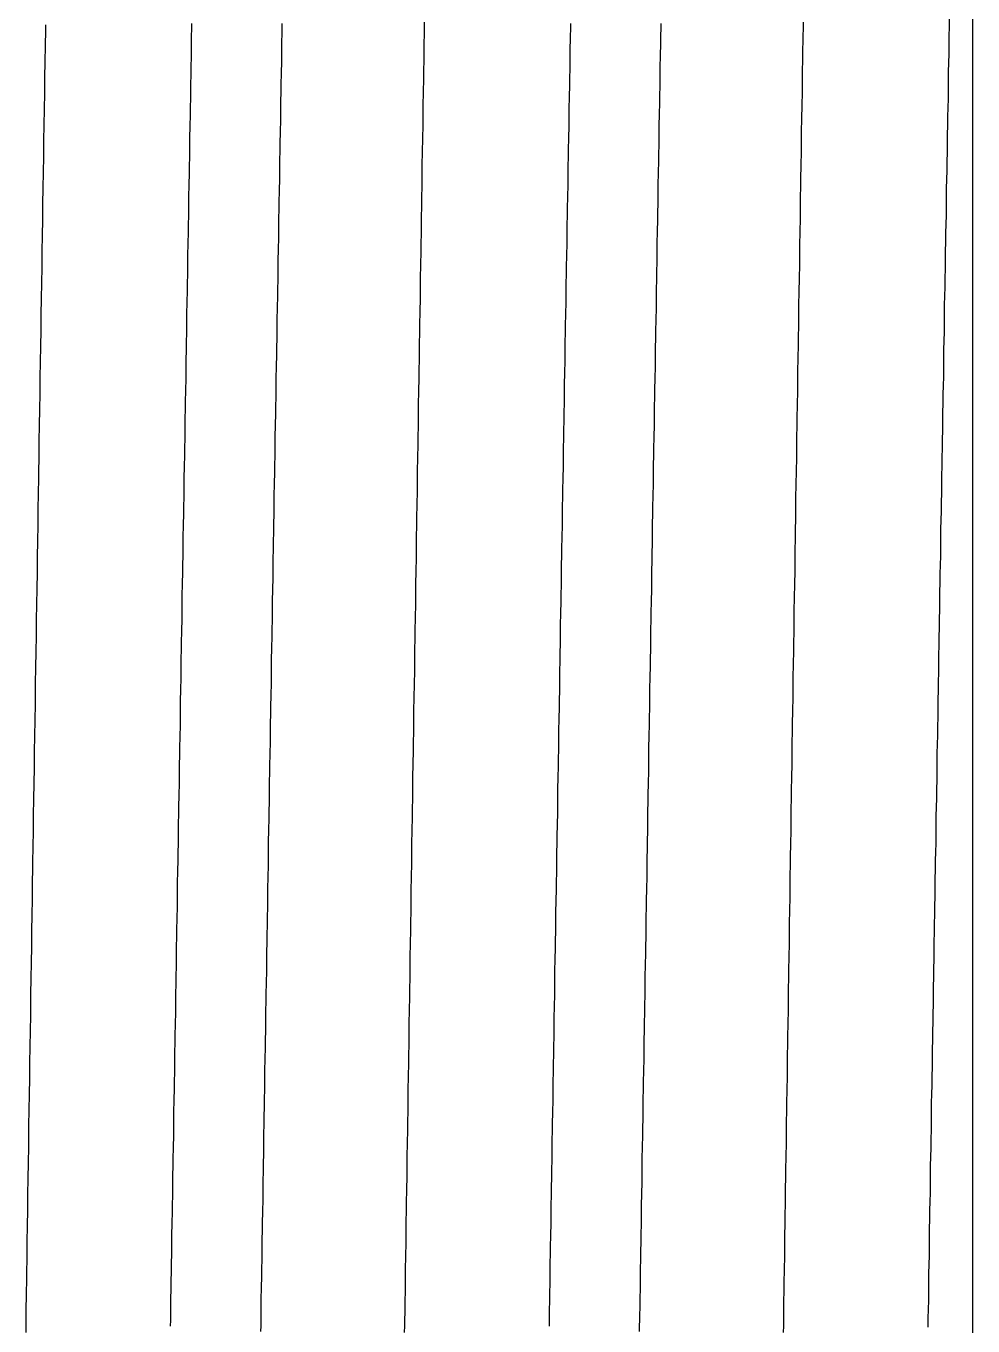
# Model space of a CAD drawing. Header units: millimetres. Extents: x 0 to 3800, y -67 to 2530.
# Drawn here: x 2294.74 to 2298.59, y 892.8 to 898.09 of the extents above; entities that cross this region are included whole.
import ezdxf

# ---------------------------------------------------------------- set-up
doc = ezdxf.new("R2010")
doc.units = ezdxf.units.MM
doc.layers.add('내부선 및 부속', color=4, linetype='Continuous')

msp = doc.modelspace()

# ---------------------------------------------------------------- linework, layer by layer
at = {"layer": '내부선 및 부속', "linetype": 'Continuous'}
msp.add_line((2298.5944, 874.4582), (2298.5944, 911.1466), dxfattribs=at)
at = {"layer": '내부선 및 부속', "linetype": 'Continuous', "flags": 128}
for points in [[(2298.4979, 898.1227), (2298.4979, 898.0857), (2298.4969, 898.0497), (2298.4959, 898.0137), (2298.4959, 897.9767), (2298.4949, 897.9407), (2298.4939, 897.9037), (2298.4939, 897.8677), (2298.4929, 897.8307), (2298.4929, 897.7947), (2298.4919, 897.7577), (2298.4909, 897.7217), (2298.4909, 897.6847), (2298.4899, 897.6487), (2298.4899, 897.6117), (2298.4889, 897.5757), (2298.4879, 897.5387), (2298.4879, 897.5027), (2298.4869, 897.4657), (2298.4859, 897.4297), (2298.4859, 897.3927), (2298.4849, 897.3567), (2298.4849, 897.3207), (2298.4839, 897.2837), (2298.4829, 897.2477), (2298.4829, 897.2107), (2298.4819, 897.1747), (2298.4819, 897.1377), (2298.4809, 897.1017), (2298.4799, 897.0647), (2298.4799, 897.0287), (2298.4789, 896.9917), (2298.4779, 896.9557), (2298.4779, 896.9187), (2298.4769, 896.8827), (2298.4769, 896.8457), (2298.4759, 896.8097), (2298.4749, 896.7727), (2298.4749, 896.7367), (2298.4739, 896.7007), (2298.4739, 896.6637), (2298.4729, 896.6277), (2298.4719, 896.5907), (2298.4719, 896.5547), (2298.4709, 896.5177), (2298.4709, 896.4817), (2298.4699, 896.4447), (2298.4689, 896.4087), (2298.4689, 896.3717), (2298.4679, 896.3357), (2298.4679, 896.2987), (2298.4669, 896.2627), (2298.4659, 896.2257), (2298.4659, 896.1897), (2298.4649, 896.1527), (2298.4649, 896.1167), (2298.4639, 896.0797), (2298.4629, 896.0437), (2298.4629, 896.0077), (2298.4619, 895.9707), (2298.4619, 895.9347), (2298.4609, 895.8977), (2298.4609, 895.8977), (2298.4599, 895.8617), (2298.4599, 895.8247), (2298.4589, 895.7887), (2298.4589, 895.7517), (2298.4579, 895.7157), (2298.4569, 895.6787), (2298.4569, 895.6427), (2298.4559, 895.6057), (2298.4559, 895.5697), (2298.4549, 895.5327), (2298.4539, 895.4967), (2298.4539, 895.4597), (2298.4529, 895.4237), (2298.4529, 895.3867), (2298.4519, 895.3507), (2298.4509, 895.3147), (2298.4509, 895.2777), (2298.4499, 895.2417), (2298.4499, 895.2047), (2298.4489, 895.1687), (2298.4479, 895.1317), (2298.4479, 895.0957), (2298.4469, 895.0587), (2298.4469, 895.0227), (2298.4459, 894.9857), (2298.4459, 894.9497), (2298.4449, 894.9127), (2298.4439, 894.8767), (2298.4439, 894.8397), (2298.4429, 894.8037), (2298.4429, 894.7667), (2298.4419, 894.7307), (2298.4409, 894.6947), (2298.4409, 894.6577), (2298.4399, 894.6217), (2298.4399, 894.5847), (2298.4389, 894.5487), (2298.4379, 894.5117), (2298.4379, 894.4757), (2298.4369, 894.4387), (2298.4369, 894.4027), (2298.4359, 894.3657), (2298.4349, 894.3297), (2298.4349, 894.2927), (2298.4339, 894.2567), (2298.4339, 894.2197), (2298.4329, 894.1837), (2298.4329, 894.1467), (2298.4319, 894.1107), (2298.4309, 894.0737), (2298.4309, 894.0377), (2298.4299, 894.0017), (2298.4299, 893.9647), (2298.4289, 893.9287), (2298.4279, 893.8917), (2298.4279, 893.8557), (2298.4269, 893.8187), (2298.4269, 893.7827), (2298.4259, 893.7457), (2298.4249, 893.7097), (2298.4249, 893.6727), (2298.4239, 893.6367), (2298.4239, 893.5997), (2298.4229, 893.5637), (2298.4229, 893.5267), (2298.4219, 893.4907), (2298.4209, 893.4537), (2298.4209, 893.4177), (2298.4199, 893.3817), (2298.4199, 893.3447), (2298.4189, 893.3087), (2298.4179, 893.2717), (2298.4179, 893.2357), (2298.4169, 893.1987), (2298.4169, 893.1627), (2298.4159, 893.1257), (2298.4159, 893.0897), (2298.4149, 893.0527), (2298.4139, 893.0167), (2298.4139, 892.9797), (2298.4129, 892.9437), (2298.4129, 892.9067), (2298.4119, 892.8707), (2298.4109, 892.8337), (2298.4109, 892.7977)], [(2294.7449, 892.8027), (2294.7449, 892.8237), (2294.7459, 892.8457), (2294.7459, 892.8667), (2294.7459, 892.8877), (2294.7469, 892.9097), (2294.7469, 892.9307), (2294.7469, 892.9527), (2294.7479, 892.9737), (2294.7479, 892.9957), (2294.7479, 893.0167), (2294.7479, 893.0377), (2294.7489, 893.0597), (2294.7489, 893.0807), (2294.7489, 893.1027), (2294.7499, 893.1237), (2294.7499, 893.1457), (2294.7499, 893.1667), (2294.7509, 893.1877), (2294.7509, 893.2097), (2294.7509, 893.2307), (2294.7519, 893.2527), (2294.7519, 893.2737), (2294.7519, 893.2957), (2294.7529, 893.3167), (2294.7529, 893.3377), (2294.7529, 893.3597), (2294.7539, 893.3807), (2294.7539, 893.4027), (2294.7539, 893.4237), (2294.7549, 893.4447), (2294.7549, 893.4667), (2294.7549, 893.4877), (2294.7559, 893.5097), (2294.7559, 893.5307), (2294.7559, 893.5527), (2294.7559, 893.5737), (2294.7569, 893.5947), (2294.7569, 893.6167), (2294.7569, 893.6377), (2294.7579, 893.6597), (2294.7579, 893.6807), (2294.7579, 893.7027), (2294.7589, 893.7237), (2294.7589, 893.7447), (2294.7589, 893.7667), (2294.7599, 893.7877), (2294.7599, 893.8097), (2294.7599, 893.8307), (2294.7609, 893.8527), (2294.7609, 893.8737), (2294.7609, 893.8947), (2294.7619, 893.9167), (2294.7619, 893.9377), (2294.7619, 893.9597), (2294.7629, 893.9807), (2294.7629, 894.0027), (2294.7629, 894.0237), (2294.7639, 894.0447), (2294.7639, 894.0667), (2294.7639, 894.0877), (2294.7639, 894.1097), (2294.7649, 894.1307), (2294.7649, 894.1527), (2294.7649, 894.1737), (2294.7659, 894.1947), (2294.7659, 894.2167), (2294.7659, 894.2377), (2294.7669, 894.2597), (2294.7669, 894.2807), (2294.7669, 894.3027), (2294.7679, 894.3237), (2294.7679, 894.3447), (2294.7679, 894.3667), (2294.7689, 894.3877), (2294.7689, 894.4097), (2294.7689, 894.4307), (2294.7699, 894.4527), (2294.7699, 894.4737), (2294.7699, 894.4947), (2294.7709, 894.5167), (2294.7709, 894.5377), (2294.7709, 894.5597), (2294.7719, 894.5807), (2294.7719, 894.6017), (2294.7719, 894.6237), (2294.7729, 894.6447), (2294.7729, 894.6667), (2294.7729, 894.6877), (2294.7729, 894.7097), (2294.7739, 894.7307), (2294.7739, 894.7517), (2294.7739, 894.7737), (2294.7749, 894.7947), (2294.7749, 894.8167), (2294.7749, 894.8377), (2294.7759, 894.8597), (2294.7759, 894.8807), (2294.7759, 894.9017), (2294.7769, 894.9237), (2294.7769, 894.9447), (2294.7769, 894.9447), (2294.7769, 894.9667), (2294.7779, 894.9877), (2294.7779, 895.0097), (2294.7779, 895.0307), (2294.7789, 895.0517), (2294.7789, 895.0737), (2294.7789, 895.0947), (2294.7799, 895.1167), (2294.7799, 895.1377), (2294.7799, 895.1597), (2294.7809, 895.1807), (2294.7809, 895.2017), (2294.7809, 895.2237), (2294.7819, 895.2447), (2294.7819, 895.2667), (2294.7819, 895.2877), (2294.7829, 895.3097), (2294.7829, 895.3307), (2294.7829, 895.3517), (2294.7839, 895.3737), (2294.7839, 895.3947), (2294.7839, 895.4167), (2294.7839, 895.4377), (2294.7849, 895.4597), (2294.7849, 895.4807), (2294.7849, 895.5017), (2294.7859, 895.5237), (2294.7859, 895.5447), (2294.7859, 895.5667), (2294.7869, 895.5877), (2294.7869, 895.6087), (2294.7869, 895.6307), (2294.7879, 895.6517), (2294.7879, 895.6737), (2294.7879, 895.6947), (2294.7889, 895.7167), (2294.7889, 895.7377), (2294.7889, 895.7587), (2294.7899, 895.7807), (2294.7899, 895.8017), (2294.7899, 895.8237), (2294.7909, 895.8447), (2294.7909, 895.8667), (2294.7909, 895.8877), (2294.7919, 895.9087), (2294.7919, 895.9307), (2294.7919, 895.9517), (2294.7929, 895.9737), (2294.7929, 895.9947), (2294.7929, 896.0167), (2294.7939, 896.0377), (2294.7939, 896.0587), (2294.7939, 896.0807), (2294.7949, 896.1017), (2294.7949, 896.1237), (2294.7949, 896.1447), (2294.7959, 896.1667), (2294.7959, 896.1877), (2294.7959, 896.2087), (2294.7969, 896.2307), (2294.7969, 896.2517), (2294.7969, 896.2737), (2294.7969, 896.2947), (2294.7979, 896.3167), (2294.7979, 896.3377), (2294.7979, 896.3587), (2294.7989, 896.3807), (2294.7989, 896.4017), (2294.7989, 896.4237), (2294.7999, 896.4447), (2294.7999, 896.4667), (2294.7999, 896.4877), (2294.8009, 896.5087), (2294.8009, 896.5307), (2294.8009, 896.5517), (2294.8019, 896.5737), (2294.8019, 896.5947), (2294.8019, 896.6167), (2294.8029, 896.6377), (2294.8029, 896.6587), (2294.8029, 896.6807), (2294.8039, 896.7017), (2294.8039, 896.7237), (2294.8039, 896.7447), (2294.8049, 896.7657), (2294.8049, 896.7877), (2294.8049, 896.8087), (2294.8059, 896.8307), (2294.8059, 896.8517), (2294.8059, 896.8737), (2294.8069, 896.8947), (2294.8069, 896.9157), (2294.8069, 896.9377), (2294.8079, 896.9587), (2294.8079, 896.9807), (2294.8079, 897.0017), (2294.8089, 897.0237), (2294.8089, 897.0447), (2294.8089, 897.0657), (2294.8099, 897.0877), (2294.8099, 897.0877), (2294.8099, 897.1087), (2294.8099, 897.1307), (2294.8109, 897.1517), (2294.8109, 897.1737), (2294.8109, 897.1947), (2294.8119, 897.2157), (2294.8119, 897.2377), (2294.8119, 897.2587), (2294.8129, 897.2807), (2294.8129, 897.3017), (2294.8129, 897.3237), (2294.8139, 897.3447), (2294.8139, 897.3657), (2294.8139, 897.3877), (2294.8149, 897.4087), (2294.8149, 897.4307), (2294.8149, 897.4517), (2294.8159, 897.4737), (2294.8159, 897.4947), (2294.8159, 897.5157), (2294.8169, 897.5377), (2294.8169, 897.5587), (2294.8169, 897.5807), (2294.8179, 897.6017), (2294.8179, 897.6237), (2294.8179, 897.6447), (2294.8189, 897.6657), (2294.8189, 897.6877), (2294.8189, 897.7087), (2294.8199, 897.7307), (2294.8199, 897.7517), (2294.8199, 897.7737), (2294.8209, 897.7947), (2294.8209, 897.8157), (2294.8209, 897.8377), (2294.8219, 897.8587), (2294.8219, 897.8807), (2294.8219, 897.9017), (2294.8229, 897.9227), (2294.8229, 897.9447), (2294.8229, 897.9657), (2294.8239, 897.9877), (2294.8239, 898.0087), (2294.8239, 898.0307), (2294.8249, 898.0517), (2294.8249, 898.0727), (2294.8249, 898.0947)], [(2295.4179, 898.0997), (2295.4179, 898.0757), (2295.4169, 898.0517), (2295.4169, 898.0287), (2295.4169, 898.0047), (2295.4159, 897.9807), (2295.4159, 897.9567), (2295.4149, 897.9327), (2295.4149, 897.9087), (2295.4149, 897.8847), (2295.4139, 897.8607), (2295.4139, 897.8377), (2295.4129, 897.8137), (2295.4129, 897.7897), (2295.4119, 897.7657), (2295.4119, 897.7417), (2295.4119, 897.7177), (2295.4109, 897.6937), (2295.4109, 897.6707), (2295.4099, 897.6467), (2295.4099, 897.6227), (2295.4099, 897.5987), (2295.4089, 897.5747), (2295.4089, 897.5507), (2295.4079, 897.5267), (2295.4079, 897.5027), (2295.4079, 897.4797), (2295.4069, 897.4557), (2295.4069, 897.4317), (2295.4059, 897.4077), (2295.4059, 897.3837), (2295.4059, 897.3597), (2295.4049, 897.3357), (2295.4049, 897.3127), (2295.4039, 897.2887), (2295.4039, 897.2647), (2295.4039, 897.2407), (2295.4029, 897.2167), (2295.4029, 897.1927), (2295.4019, 897.1687), (2295.4019, 897.1457), (2295.4019, 897.1217), (2295.4009, 897.0977), (2295.4009, 897.0737), (2295.3999, 897.0497), (2295.3999, 897.0257), (2295.3999, 897.0017), (2295.3989, 896.9777), (2295.3989, 896.9547), (2295.3979, 896.9307), (2295.3979, 896.9067), (2295.3979, 896.8827), (2295.3969, 896.8587), (2295.3969, 896.8347), (2295.3959, 896.8107), (2295.3959, 896.7877), (2295.3959, 896.7637), (2295.3949, 896.7397), (2295.3949, 896.7157), (2295.3939, 896.6917), (2295.3939, 896.6677), (2295.3939, 896.6437), (2295.3929, 896.6197), (2295.3929, 896.5967), (2295.3919, 896.5727), (2295.3919, 896.5487), (2295.3919, 896.5247), (2295.3909, 896.5007), (2295.3909, 896.4767), (2295.3899, 896.4527), (2295.3899, 896.4297), (2295.3899, 896.4057), (2295.3889, 896.3817), (2295.3889, 896.3577), (2295.3889, 896.3337), (2295.3879, 896.3097), (2295.3879, 896.2857), (2295.3869, 896.2627), (2295.3869, 896.2387), (2295.3869, 896.2147), (2295.3859, 896.1907), (2295.3859, 896.1667), (2295.3849, 896.1427), (2295.3849, 896.1427), (2295.3849, 896.1187), (2295.3849, 896.0947), (2295.3839, 896.0717), (2295.3839, 896.0477), (2295.3829, 896.0237), (2295.3829, 895.9997), (2295.3829, 895.9757), (2295.3819, 895.9517), (2295.3819, 895.9277), (2295.3809, 895.9047), (2295.3809, 895.8807), (2295.3809, 895.8567), (2295.3799, 895.8327), (2295.3799, 895.8087), (2295.3789, 895.7847), (2295.3789, 895.7607), (2295.3789, 895.7367), (2295.3779, 895.7137), (2295.3779, 895.6897), (2295.3779, 895.6657), (2295.3769, 895.6417), (2295.3769, 895.6177), (2295.3759, 895.5937), (2295.3759, 895.5697), (2295.3759, 895.5467), (2295.3749, 895.5227), (2295.3749, 895.4987), (2295.3739, 895.4747), (2295.3739, 895.4507), (2295.3739, 895.4267), (2295.3729, 895.4027), (2295.3729, 895.3797), (2295.3719, 895.3557), (2295.3719, 895.3317), (2295.3719, 895.3077), (2295.3709, 895.2837), (2295.3709, 895.2597), (2295.3709, 895.2357), (2295.3699, 895.2117), (2295.3699, 895.1887), (2295.3689, 895.1647), (2295.3689, 895.1407), (2295.3689, 895.1167), (2295.3679, 895.0927), (2295.3679, 895.0687), (2295.3669, 895.0447), (2295.3669, 895.0217), (2295.3669, 894.9977), (2295.3659, 894.9737), (2295.3659, 894.9497), (2295.3649, 894.9257), (2295.3649, 894.9017), (2295.3649, 894.8777), (2295.3639, 894.8537), (2295.3639, 894.8307), (2295.3639, 894.8067), (2295.3629, 894.7827), (2295.3629, 894.7587), (2295.3619, 894.7347), (2295.3619, 894.7107), (2295.3619, 894.6867), (2295.3609, 894.6637), (2295.3609, 894.6397), (2295.3599, 894.6157), (2295.3599, 894.5917), (2295.3599, 894.5677), (2295.3589, 894.5437), (2295.3589, 894.5197), (2295.3589, 894.4967), (2295.3579, 894.4727), (2295.3579, 894.4487), (2295.3569, 894.4247), (2295.3569, 894.4007), (2295.3569, 894.3767), (2295.3559, 894.3527), (2295.3559, 894.3287), (2295.3549, 894.3057), (2295.3549, 894.2817), (2295.3549, 894.2577), (2295.3539, 894.2337), (2295.3539, 894.2097), (2295.3539, 894.1857), (2295.3529, 894.1617), (2295.3529, 894.1387), (2295.3519, 894.1147), (2295.3519, 894.0907), (2295.3519, 894.0667), (2295.3509, 894.0427), (2295.3509, 894.0187), (2295.3499, 893.9947), (2295.3499, 893.9707), (2295.3499, 893.9477), (2295.3489, 893.9237), (2295.3489, 893.8997), (2295.3489, 893.8757), (2295.3479, 893.8517), (2295.3479, 893.8277), (2295.3469, 893.8037), (2295.3469, 893.7807), (2295.3469, 893.7567), (2295.3469, 893.7567), (2295.3459, 893.7327), (2295.3459, 893.7087), (2295.3449, 893.6847), (2295.3449, 893.6607), (2295.3449, 893.6367), (2295.3439, 893.6137), (2295.3439, 893.5897), (2295.3439, 893.5657), (2295.3429, 893.5417), (2295.3429, 893.5177), (2295.3419, 893.4937), (2295.3419, 893.4697), (2295.3419, 893.4457), (2295.3409, 893.4227), (2295.3409, 893.3987), (2295.3399, 893.3747), (2295.3399, 893.3507), (2295.3399, 893.3267), (2295.3389, 893.3027), (2295.3389, 893.2787), (2295.3389, 893.2557), (2295.3379, 893.2317), (2295.3379, 893.2077), (2295.3369, 893.1837), (2295.3369, 893.1597), (2295.3369, 893.1357), (2295.3359, 893.1117), (2295.3359, 893.0877), (2295.3349, 893.0647), (2295.3349, 893.0407), (2295.3349, 893.0167), (2295.3339, 892.9927), (2295.3339, 892.9687), (2295.3339, 892.9447), (2295.3329, 892.9207), (2295.3329, 892.8977), (2295.3319, 892.8737), (2295.3319, 892.8497), (2295.3319, 892.8257), (2295.3309, 892.8017)], [(2295.7849, 898.1007), (2295.7849, 898.0767), (2295.7849, 898.0537), (2295.7839, 898.0297), (2295.7839, 898.0057), (2295.7829, 897.9817), (2295.7829, 897.9577), (2295.7829, 897.9337), (2295.7819, 897.9097), (2295.7819, 897.8867), (2295.7809, 897.8627), (2295.7809, 897.8387), (2295.7809, 897.8147), (2295.7799, 897.7907), (2295.7799, 897.7667), (2295.7789, 897.7427), (2295.7789, 897.7197), (2295.7789, 897.6957), (2295.7779, 897.6717), (2295.7779, 897.6477), (2295.7769, 897.6237), (2295.7769, 897.5997), (2295.7769, 897.5757), (2295.7759, 897.5517), (2295.7759, 897.5287), (2295.7749, 897.5047), (2295.7749, 897.4807), (2295.7749, 897.4567), (2295.7739, 897.4327), (2295.7739, 897.4087), (2295.7729, 897.3847), (2295.7729, 897.3617), (2295.7729, 897.3377), (2295.7719, 897.3137), (2295.7719, 897.2897), (2295.7709, 897.2657), (2295.7709, 897.2417), (2295.7709, 897.2177), (2295.7699, 897.1937), (2295.7699, 897.1707), (2295.7689, 897.1467), (2295.7689, 897.1227), (2295.7689, 897.0987), (2295.7679, 897.0747), (2295.7679, 897.0507), (2295.7669, 897.0267), (2295.7669, 897.0037), (2295.7669, 896.9797), (2295.7659, 896.9557), (2295.7659, 896.9317), (2295.7649, 896.9077), (2295.7649, 896.8837), (2295.7649, 896.8597), (2295.7639, 896.8367), (2295.7639, 896.8127), (2295.7629, 896.7887), (2295.7629, 896.7647), (2295.7629, 896.7407), (2295.7619, 896.7167), (2295.7619, 896.6927), (2295.7609, 896.6687), (2295.7609, 896.6457), (2295.7609, 896.6217), (2295.7599, 896.5977), (2295.7599, 896.5737), (2295.7589, 896.5497), (2295.7589, 896.5257), (2295.7589, 896.5017), (2295.7579, 896.4787), (2295.7579, 896.4547), (2295.7569, 896.4307), (2295.7569, 896.4067), (2295.7569, 896.3827), (2295.7559, 896.3587), (2295.7559, 896.3347), (2295.7549, 896.3107), (2295.7549, 896.2877), (2295.7549, 896.2637), (2295.7539, 896.2397), (2295.7539, 896.2157), (2295.7529, 896.1917), (2295.7529, 896.1677), (2295.7529, 896.1437), (2295.7519, 896.1207), (2295.7519, 896.1207), (2295.7519, 896.0967), (2295.7509, 896.0727), (2295.7509, 896.0487), (2295.7509, 896.0247), (2295.7499, 896.0007), (2295.7499, 895.9767), (2295.7499, 895.9537), (2295.7489, 895.9297), (2295.7489, 895.9057), (2295.7479, 895.8817), (2295.7479, 895.8577), (2295.7479, 895.8337), (2295.7469, 895.8097), (2295.7469, 895.7857), (2295.7459, 895.7627), (2295.7459, 895.7387), (2295.7459, 895.7147), (2295.7449, 895.6907), (2295.7449, 895.6667), (2295.7439, 895.6427), (2295.7439, 895.6187), (2295.7439, 895.5957), (2295.7429, 895.5717), (2295.7429, 895.5477), (2295.7419, 895.5237), (2295.7419, 895.4997), (2295.7419, 895.4757), (2295.7409, 895.4517), (2295.7409, 895.4287), (2295.7409, 895.4047), (2295.7399, 895.3807), (2295.7399, 895.3567), (2295.7389, 895.3327), (2295.7389, 895.3087), (2295.7389, 895.2847), (2295.7379, 895.2607), (2295.7379, 895.2377), (2295.7369, 895.2137), (2295.7369, 895.1897), (2295.7369, 895.1657), (2295.7359, 895.1417), (2295.7359, 895.1177), (2295.7349, 895.0937), (2295.7349, 895.0707), (2295.7349, 895.0467), (2295.7339, 895.0227), (2295.7339, 894.9987), (2295.7339, 894.9747), (2295.7329, 894.9507), (2295.7329, 894.9267), (2295.7319, 894.9027), (2295.7319, 894.8797), (2295.7319, 894.8557), (2295.7309, 894.8317), (2295.7309, 894.8077), (2295.7299, 894.7837), (2295.7299, 894.7597), (2295.7299, 894.7357), (2295.7289, 894.7127), (2295.7289, 894.6887), (2295.7289, 894.6647), (2295.7279, 894.6407), (2295.7279, 894.6167), (2295.7269, 894.5927), (2295.7269, 894.5687), (2295.7269, 894.5457), (2295.7259, 894.5217), (2295.7259, 894.4977), (2295.7249, 894.4737), (2295.7249, 894.4497), (2295.7249, 894.4257), (2295.7239, 894.4017), (2295.7239, 894.3777), (2295.7239, 894.3547), (2295.7229, 894.3307), (2295.7229, 894.3067), (2295.7219, 894.2827), (2295.7219, 894.2587), (2295.7219, 894.2347), (2295.7209, 894.2107), (2295.7209, 894.1877), (2295.7199, 894.1637), (2295.7199, 894.1397), (2295.7199, 894.1157), (2295.7189, 894.0917), (2295.7189, 894.0677), (2295.7179, 894.0437), (2295.7179, 894.0197), (2295.7179, 893.9967), (2295.7169, 893.9727), (2295.7169, 893.9487), (2295.7169, 893.9247), (2295.7159, 893.9007), (2295.7159, 893.8767), (2295.7149, 893.8527), (2295.7149, 893.8297), (2295.7149, 893.8057), (2295.7139, 893.7817), (2295.7139, 893.7577), (2295.7129, 893.7337), (2295.7129, 893.7337), (2295.7129, 893.7097), (2295.7129, 893.6857), (2295.7119, 893.6627), (2295.7119, 893.6387), (2295.7119, 893.6147), (2295.7109, 893.5907), (2295.7109, 893.5667), (2295.7099, 893.5427), (2295.7099, 893.5187), (2295.7099, 893.4947), (2295.7089, 893.4717), (2295.7089, 893.4477), (2295.7089, 893.4237), (2295.7079, 893.3997), (2295.7079, 893.3757), (2295.7069, 893.3517), (2295.7069, 893.3277), (2295.7069, 893.3047), (2295.7059, 893.2807), (2295.7059, 893.2567), (2295.7049, 893.2327), (2295.7049, 893.2087), (2295.7049, 893.1847), (2295.7039, 893.1607), (2295.7039, 893.1367), (2295.7039, 893.1137), (2295.7029, 893.0897), (2295.7029, 893.0657), (2295.7019, 893.0417), (2295.7019, 893.0177), (2295.7019, 892.9937), (2295.7009, 892.9697), (2295.7009, 892.9467), (2295.6999, 892.9227), (2295.6999, 892.8987), (2295.6999, 892.8747), (2295.6989, 892.8507), (2295.6989, 892.8267), (2295.6989, 892.8027), (2295.6979, 892.7797)], [(2296.2849, 892.8027), (2296.2849, 892.8297), (2296.2859, 892.8567), (2296.2859, 892.8837), (2296.2859, 892.9107), (2296.2869, 892.9377), (2296.2869, 892.9647), (2296.2879, 892.9917), (2296.2879, 893.0187), (2296.2879, 893.0457), (2296.2889, 893.0727), (2296.2889, 893.0997), (2296.2899, 893.1267), (2296.2899, 893.1537), (2296.2899, 893.1807), (2296.2909, 893.2087), (2296.2909, 893.2357), (2296.2919, 893.2627), (2296.2919, 893.2897), (2296.2919, 893.3167), (2296.2929, 893.3437), (2296.2929, 893.3707), (2296.2939, 893.3977), (2296.2939, 893.4247), (2296.2939, 893.4517), (2296.2949, 893.4787), (2296.2949, 893.5057), (2296.2959, 893.5327), (2296.2959, 893.5597), (2296.2969, 893.5867), (2296.2969, 893.6137), (2296.2969, 893.6407), (2296.2979, 893.6687), (2296.2979, 893.6957), (2296.2989, 893.7227), (2296.2989, 893.7497), (2296.2989, 893.7767), (2296.2999, 893.8037), (2296.2999, 893.8307), (2296.3009, 893.8577), (2296.3009, 893.8847), (2296.3009, 893.9117), (2296.3019, 893.9387), (2296.3019, 893.9657), (2296.3029, 893.9927), (2296.3029, 894.0197), (2296.3029, 894.0467), (2296.3039, 894.0737), (2296.3039, 894.1007), (2296.3049, 894.1277), (2296.3049, 894.1557), (2296.3049, 894.1827), (2296.3059, 894.2097), (2296.3059, 894.2367), (2296.3069, 894.2637), (2296.3069, 894.2907), (2296.3069, 894.3177), (2296.3079, 894.3447), (2296.3079, 894.3717), (2296.3089, 894.3987), (2296.3089, 894.4257), (2296.3089, 894.4527), (2296.3099, 894.4797), (2296.3099, 894.5067), (2296.3109, 894.5337), (2296.3109, 894.5607), (2296.3109, 894.5877), (2296.3119, 894.6147), (2296.3119, 894.6427), (2296.3129, 894.6697), (2296.3129, 894.6967), (2296.3139, 894.7237), (2296.3139, 894.7507), (2296.3139, 894.7777), (2296.3149, 894.8047), (2296.3149, 894.8317), (2296.3159, 894.8587), (2296.3159, 894.8857), (2296.3159, 894.9127), (2296.3169, 894.9397), (2296.3169, 894.9667), (2296.3179, 894.9937), (2296.3179, 895.0207), (2296.3179, 895.0477), (2296.3189, 895.0747), (2296.3189, 895.1017), (2296.3199, 895.1297), (2296.3199, 895.1567), (2296.3199, 895.1837), (2296.3209, 895.2107), (2296.3209, 895.2377), (2296.3219, 895.2647), (2296.3219, 895.2917), (2296.3219, 895.3187), (2296.3229, 895.3457), (2296.3229, 895.3727), (2296.3239, 895.3997), (2296.3239, 895.4267), (2296.3249, 895.4537), (2296.3249, 895.4807), (2296.3249, 895.5077), (2296.3249, 895.5077), (2296.3259, 895.5347), (2296.3259, 895.5617), (2296.3269, 895.5887), (2296.3269, 895.6167), (2296.3269, 895.6437), (2296.3279, 895.6707), (2296.3279, 895.6977), (2296.3289, 895.7247), (2296.3289, 895.7517), (2296.3289, 895.7787), (2296.3299, 895.8057), (2296.3299, 895.8327), (2296.3309, 895.8597), (2296.3309, 895.8867), (2296.3319, 895.9137), (2296.3319, 895.9407), (2296.3319, 895.9677), (2296.3329, 895.9947), (2296.3329, 896.0217), (2296.3339, 896.0487), (2296.3339, 896.0767), (2296.3339, 896.1037), (2296.3349, 896.1307), (2296.3349, 896.1577), (2296.3359, 896.1847), (2296.3359, 896.2117), (2296.3359, 896.2387), (2296.3369, 896.2657), (2296.3369, 896.2927), (2296.3379, 896.3197), (2296.3379, 896.3467), (2296.3389, 896.3737), (2296.3389, 896.4007), (2296.3389, 896.4277), (2296.3399, 896.4547), (2296.3399, 896.4817), (2296.3409, 896.5087), (2296.3409, 896.5357), (2296.3409, 896.5637), (2296.3419, 896.5907), (2296.3419, 896.6177), (2296.3429, 896.6447), (2296.3429, 896.6717), (2296.3429, 896.6987), (2296.3439, 896.7257), (2296.3439, 896.7527), (2296.3449, 896.7797), (2296.3449, 896.8067), (2296.3459, 896.8337), (2296.3459, 896.8607), (2296.3459, 896.8877), (2296.3469, 896.9147), (2296.3469, 896.9417), (2296.3479, 896.9687), (2296.3479, 896.9957), (2296.3479, 897.0227), (2296.3489, 897.0507), (2296.3489, 897.0777), (2296.3499, 897.1047), (2296.3499, 897.1317), (2296.3509, 897.1587), (2296.3509, 897.1857), (2296.3509, 897.2127), (2296.3519, 897.2397), (2296.3519, 897.2667), (2296.3529, 897.2937), (2296.3529, 897.3207), (2296.3539, 897.3477), (2296.3539, 897.3747), (2296.3539, 897.4017), (2296.3549, 897.4287), (2296.3549, 897.4557), (2296.3559, 897.4827), (2296.3559, 897.5097), (2296.3559, 897.5377), (2296.3569, 897.5647), (2296.3569, 897.5917), (2296.3579, 897.6187), (2296.3579, 897.6457), (2296.3589, 897.6727), (2296.3589, 897.6997), (2296.3589, 897.7267), (2296.3599, 897.7537), (2296.3599, 897.7807), (2296.3609, 897.8077), (2296.3609, 897.8347), (2296.3619, 897.8617), (2296.3619, 897.8887), (2296.3619, 897.9157), (2296.3629, 897.9427), (2296.3629, 897.9697), (2296.3639, 897.9967), (2296.3639, 898.0247), (2296.3649, 898.0517), (2296.3649, 898.0787), (2296.3649, 898.1057)], [(2296.9579, 898.0997), (2296.9579, 898.0757), (2296.9569, 898.0517), (2296.9569, 898.0287), (2296.9559, 898.0047), (2296.9559, 897.9807), (2296.9559, 897.9567), (2296.9549, 897.9327), (2296.9549, 897.9087), (2296.9539, 897.8847), (2296.9539, 897.8607), (2296.9539, 897.8377), (2296.9529, 897.8137), (2296.9529, 897.7897), (2296.9519, 897.7657), (2296.9519, 897.7417), (2296.9509, 897.7177), (2296.9509, 897.6937), (2296.9509, 897.6707), (2296.9499, 897.6467), (2296.9499, 897.6227), (2296.9489, 897.5987), (2296.9489, 897.5747), (2296.9489, 897.5507), (2296.9479, 897.5267), (2296.9479, 897.5037), (2296.9469, 897.4797), (2296.9469, 897.4557), (2296.9469, 897.4317), (2296.9459, 897.4077), (2296.9459, 897.3837), (2296.9449, 897.3597), (2296.9449, 897.3357), (2296.9449, 897.3127), (2296.9439, 897.2887), (2296.9439, 897.2647), (2296.9429, 897.2407), (2296.9429, 897.2167), (2296.9429, 897.1927), (2296.9419, 897.1687), (2296.9419, 897.1457), (2296.9409, 897.1217), (2296.9409, 897.0977), (2296.9409, 897.0737), (2296.9399, 897.0497), (2296.9399, 897.0257), (2296.9389, 897.0017), (2296.9389, 896.9777), (2296.9389, 896.9547), (2296.9379, 896.9307), (2296.9379, 896.9067), (2296.9369, 896.8827), (2296.9369, 896.8587), (2296.9369, 896.8347), (2296.9359, 896.8107), (2296.9359, 896.7877), (2296.9349, 896.7637), (2296.9349, 896.7397), (2296.9349, 896.7157), (2296.9339, 896.6917), (2296.9339, 896.6677), (2296.9329, 896.6437), (2296.9329, 896.6207), (2296.9329, 896.5967), (2296.9319, 896.5727), (2296.9319, 896.5487), (2296.9309, 896.5247), (2296.9309, 896.5007), (2296.9309, 896.4767), (2296.9299, 896.4527), (2296.9299, 896.4297), (2296.9299, 896.4057), (2296.9289, 896.3817), (2296.9289, 896.3577), (2296.9279, 896.3337), (2296.9279, 896.3097), (2296.9279, 896.2857), (2296.9269, 896.2627), (2296.9269, 896.2387), (2296.9259, 896.2147), (2296.9259, 896.1907), (2296.9259, 896.1667), (2296.9249, 896.1427), (2296.9249, 896.1427), (2296.9249, 896.1187), (2296.9239, 896.0947), (2296.9239, 896.0717), (2296.9239, 896.0477), (2296.9229, 896.0237), (2296.9229, 895.9997), (2296.9219, 895.9757), (2296.9219, 895.9517), (2296.9219, 895.9277), (2296.9209, 895.9047), (2296.9209, 895.8807), (2296.9199, 895.8567), (2296.9199, 895.8327), (2296.9199, 895.8087), (2296.9189, 895.7847), (2296.9189, 895.7607), (2296.9189, 895.7377), (2296.9179, 895.7137), (2296.9179, 895.6897), (2296.9169, 895.6657), (2296.9169, 895.6417), (2296.9169, 895.6177), (2296.9159, 895.5937), (2296.9159, 895.5697), (2296.9149, 895.5467), (2296.9149, 895.5227), (2296.9149, 895.4987), (2296.9139, 895.4747), (2296.9139, 895.4507), (2296.9129, 895.4267), (2296.9129, 895.4027), (2296.9129, 895.3797), (2296.9119, 895.3557), (2296.9119, 895.3317), (2296.9119, 895.3077), (2296.9109, 895.2837), (2296.9109, 895.2597), (2296.9099, 895.2357), (2296.9099, 895.2117), (2296.9099, 895.1887), (2296.9089, 895.1647), (2296.9089, 895.1407), (2296.9079, 895.1167), (2296.9079, 895.0927), (2296.9079, 895.0687), (2296.9069, 895.0447), (2296.9069, 895.0217), (2296.9059, 894.9977), (2296.9059, 894.9737), (2296.9059, 894.9497), (2296.9049, 894.9257), (2296.9049, 894.9017), (2296.9049, 894.8777), (2296.9039, 894.8547), (2296.9039, 894.8307), (2296.9029, 894.8067), (2296.9029, 894.7827), (2296.9029, 894.7587), (2296.9019, 894.7347), (2296.9019, 894.7107), (2296.9009, 894.6867), (2296.9009, 894.6637), (2296.9009, 894.6397), (2296.8999, 894.6157), (2296.8999, 894.5917), (2296.8999, 894.5677), (2296.8989, 894.5437), (2296.8989, 894.5197), (2296.8979, 894.4967), (2296.8979, 894.4727), (2296.8979, 894.4487), (2296.8969, 894.4247), (2296.8969, 894.4007), (2296.8959, 894.3767), (2296.8959, 894.3527), (2296.8959, 894.3287), (2296.8949, 894.3057), (2296.8949, 894.2817), (2296.8939, 894.2577), (2296.8939, 894.2337), (2296.8939, 894.2097), (2296.8929, 894.1857), (2296.8929, 894.1617), (2296.8929, 894.1387), (2296.8919, 894.1147), (2296.8919, 894.0907), (2296.8909, 894.0667), (2296.8909, 894.0427), (2296.8909, 894.0187), (2296.8899, 893.9947), (2296.8899, 893.9717), (2296.8889, 893.9477), (2296.8889, 893.9237), (2296.8889, 893.8997), (2296.8879, 893.8757), (2296.8879, 893.8517), (2296.8879, 893.8277), (2296.8869, 893.8037), (2296.8869, 893.7807), (2296.8859, 893.7567), (2296.8859, 893.7567), (2296.8859, 893.7327), (2296.8859, 893.7087), (2296.8849, 893.6847), (2296.8849, 893.6607), (2296.8839, 893.6367), (2296.8839, 893.6137), (2296.8839, 893.5897), (2296.8829, 893.5657), (2296.8829, 893.5417), (2296.8829, 893.5177), (2296.8819, 893.4937), (2296.8819, 893.4697), (2296.8809, 893.4457), (2296.8809, 893.4227), (2296.8809, 893.3987), (2296.8799, 893.3747), (2296.8799, 893.3507), (2296.8799, 893.3267), (2296.8789, 893.3027), (2296.8789, 893.2787), (2296.8779, 893.2557), (2296.8779, 893.2317), (2296.8779, 893.2077), (2296.8769, 893.1837), (2296.8769, 893.1597), (2296.8759, 893.1357), (2296.8759, 893.1117), (2296.8759, 893.0887), (2296.8749, 893.0647), (2296.8749, 893.0407), (2296.8749, 893.0167), (2296.8739, 892.9927), (2296.8739, 892.9687), (2296.8729, 892.9447), (2296.8729, 892.9207), (2296.8729, 892.8977), (2296.8719, 892.8737), (2296.8719, 892.8497), (2296.8709, 892.8257), (2296.8709, 892.8017)], [(2297.3249, 898.1007), (2297.3249, 898.0767), (2297.3239, 898.0537), (2297.3239, 898.0297), (2297.3239, 898.0057), (2297.3229, 897.9817), (2297.3229, 897.9577), (2297.3219, 897.9337), (2297.3219, 897.9097), (2297.3219, 897.8867), (2297.3209, 897.8627), (2297.3209, 897.8387), (2297.3199, 897.8147), (2297.3199, 897.7907), (2297.3199, 897.7667), (2297.3189, 897.7427), (2297.3189, 897.7197), (2297.3179, 897.6957), (2297.3179, 897.6717), (2297.3179, 897.6477), (2297.3169, 897.6237), (2297.3169, 897.5997), (2297.3159, 897.5757), (2297.3159, 897.5517), (2297.3159, 897.5287), (2297.3149, 897.5047), (2297.3149, 897.4807), (2297.3139, 897.4567), (2297.3139, 897.4327), (2297.3139, 897.4087), (2297.3129, 897.3847), (2297.3129, 897.3617), (2297.3119, 897.3377), (2297.3119, 897.3137), (2297.3119, 897.2897), (2297.3109, 897.2657), (2297.3109, 897.2417), (2297.3099, 897.2177), (2297.3099, 897.1937), (2297.3099, 897.1707), (2297.3089, 897.1467), (2297.3089, 897.1227), (2297.3079, 897.0987), (2297.3079, 897.0747), (2297.3079, 897.0507), (2297.3069, 897.0267), (2297.3069, 897.0037), (2297.3059, 896.9797), (2297.3059, 896.9557), (2297.3059, 896.9317), (2297.3049, 896.9077), (2297.3049, 896.8837), (2297.3039, 896.8597), (2297.3039, 896.8367), (2297.3039, 896.8127), (2297.3029, 896.7887), (2297.3029, 896.7647), (2297.3019, 896.7407), (2297.3019, 896.7167), (2297.3019, 896.6927), (2297.3009, 896.6687), (2297.3009, 896.6457), (2297.2999, 896.6217), (2297.2999, 896.5977), (2297.2999, 896.5737), (2297.2989, 896.5497), (2297.2989, 896.5257), (2297.2979, 896.5017), (2297.2979, 896.4787), (2297.2979, 896.4547), (2297.2969, 896.4307), (2297.2969, 896.4067), (2297.2959, 896.3827), (2297.2959, 896.3587), (2297.2959, 896.3347), (2297.2949, 896.3117), (2297.2949, 896.2877), (2297.2939, 896.2637), (2297.2939, 896.2397), (2297.2939, 896.2157), (2297.2929, 896.1917), (2297.2929, 896.1677), (2297.2919, 896.1437), (2297.2919, 896.1207), (2297.2919, 896.1207), (2297.2919, 896.0967), (2297.2909, 896.0727), (2297.2909, 896.0487), (2297.2909, 896.0247), (2297.2899, 896.0007), (2297.2899, 895.9767), (2297.2889, 895.9537), (2297.2889, 895.9297), (2297.2889, 895.9057), (2297.2879, 895.8817), (2297.2879, 895.8577), (2297.2869, 895.8337), (2297.2869, 895.8097), (2297.2869, 895.7857), (2297.2859, 895.7627), (2297.2859, 895.7387), (2297.2849, 895.7147), (2297.2849, 895.6907), (2297.2849, 895.6667), (2297.2839, 895.6427), (2297.2839, 895.6187), (2297.2829, 895.5957), (2297.2829, 895.5717), (2297.2829, 895.5477), (2297.2819, 895.5237), (2297.2819, 895.4997), (2297.2819, 895.4757), (2297.2809, 895.4517), (2297.2809, 895.4287), (2297.2799, 895.4047), (2297.2799, 895.3807), (2297.2799, 895.3567), (2297.2789, 895.3327), (2297.2789, 895.3087), (2297.2779, 895.2847), (2297.2779, 895.2607), (2297.2779, 895.2377), (2297.2769, 895.2137), (2297.2769, 895.1897), (2297.2759, 895.1657), (2297.2759, 895.1417), (2297.2759, 895.1177), (2297.2749, 895.0937), (2297.2749, 895.0707), (2297.2749, 895.0467), (2297.2739, 895.0227), (2297.2739, 894.9987), (2297.2729, 894.9747), (2297.2729, 894.9507), (2297.2729, 894.9267), (2297.2719, 894.9027), (2297.2719, 894.8797), (2297.2709, 894.8557), (2297.2709, 894.8317), (2297.2709, 894.8077), (2297.2699, 894.7837), (2297.2699, 894.7597), (2297.2699, 894.7357), (2297.2689, 894.7127), (2297.2689, 894.6887), (2297.2679, 894.6647), (2297.2679, 894.6407), (2297.2679, 894.6167), (2297.2669, 894.5927), (2297.2669, 894.5687), (2297.2659, 894.5457), (2297.2659, 894.5217), (2297.2659, 894.4977), (2297.2649, 894.4737), (2297.2649, 894.4497), (2297.2639, 894.4257), (2297.2639, 894.4017), (2297.2639, 894.3777), (2297.2629, 894.3547), (2297.2629, 894.3307), (2297.2629, 894.3067), (2297.2619, 894.2827), (2297.2619, 894.2587), (2297.2609, 894.2347), (2297.2609, 894.2107), (2297.2609, 894.1877), (2297.2599, 894.1637), (2297.2599, 894.1397), (2297.2589, 894.1157), (2297.2589, 894.0917), (2297.2589, 894.0677), (2297.2579, 894.0437), (2297.2579, 894.0197), (2297.2579, 893.9967), (2297.2569, 893.9727), (2297.2569, 893.9487), (2297.2559, 893.9247), (2297.2559, 893.9007), (2297.2559, 893.8767), (2297.2549, 893.8527), (2297.2549, 893.8297), (2297.2539, 893.8057), (2297.2539, 893.7817), (2297.2539, 893.7577), (2297.2529, 893.7337), (2297.2529, 893.7337), (2297.2529, 893.7097), (2297.2529, 893.6857), (2297.2519, 893.6627), (2297.2519, 893.6387), (2297.2509, 893.6147), (2297.2509, 893.5907), (2297.2509, 893.5667), (2297.2499, 893.5427), (2297.2499, 893.5187), (2297.2489, 893.4947), (2297.2489, 893.4717), (2297.2489, 893.4477), (2297.2479, 893.4237), (2297.2479, 893.3997), (2297.2479, 893.3757), (2297.2469, 893.3517), (2297.2469, 893.3277), (2297.2459, 893.3047), (2297.2459, 893.2807), (2297.2459, 893.2567), (2297.2449, 893.2327), (2297.2449, 893.2087), (2297.2439, 893.1847), (2297.2439, 893.1607), (2297.2439, 893.1367), (2297.2429, 893.1137), (2297.2429, 893.0897), (2297.2429, 893.0657), (2297.2419, 893.0417), (2297.2419, 893.0177), (2297.2409, 892.9937), (2297.2409, 892.9697), (2297.2409, 892.9467), (2297.2399, 892.9227), (2297.2399, 892.8987), (2297.2399, 892.8747), (2297.2389, 892.8507), (2297.2389, 892.8267), (2297.2379, 892.8027), (2297.2379, 892.7797)], [(2297.8249, 892.8027), (2297.8249, 892.8297), (2297.8249, 892.8567), (2297.8259, 892.8837), (2297.8259, 892.9107), (2297.8269, 892.9377), (2297.8269, 892.9647), (2297.8269, 892.9917), (2297.8279, 893.0187), (2297.8279, 893.0457), (2297.8289, 893.0727), (2297.8289, 893.0997), (2297.8289, 893.1267), (2297.8299, 893.1537), (2297.8299, 893.1807), (2297.8309, 893.2087), (2297.8309, 893.2357), (2297.8309, 893.2627), (2297.8319, 893.2897), (2297.8319, 893.3167), (2297.8329, 893.3437), (2297.8329, 893.3707), (2297.8339, 893.3977), (2297.8339, 893.4247), (2297.8339, 893.4517), (2297.8349, 893.4787), (2297.8349, 893.5057), (2297.8359, 893.5327), (2297.8359, 893.5597), (2297.8359, 893.5867), (2297.8369, 893.6137), (2297.8369, 893.6407), (2297.8379, 893.6687), (2297.8379, 893.6957), (2297.8379, 893.7227), (2297.8389, 893.7497), (2297.8389, 893.7767), (2297.8399, 893.8037), (2297.8399, 893.8307), (2297.8399, 893.8577), (2297.8409, 893.8847), (2297.8409, 893.9117), (2297.8419, 893.9387), (2297.8419, 893.9657), (2297.8419, 893.9927), (2297.8429, 894.0197), (2297.8429, 894.0467), (2297.8439, 894.0737), (2297.8439, 894.1007), (2297.8439, 894.1277), (2297.8449, 894.1557), (2297.8449, 894.1827), (2297.8459, 894.2097), (2297.8459, 894.2367), (2297.8459, 894.2637), (2297.8469, 894.2907), (2297.8469, 894.3177), (2297.8479, 894.3447), (2297.8479, 894.3717), (2297.8479, 894.3987), (2297.8489, 894.4257), (2297.8489, 894.4527), (2297.8499, 894.4797), (2297.8499, 894.5067), (2297.8509, 894.5337), (2297.8509, 894.5607), (2297.8509, 894.5877), (2297.8519, 894.6147), (2297.8519, 894.6427), (2297.8529, 894.6697), (2297.8529, 894.6967), (2297.8529, 894.7237), (2297.8539, 894.7507), (2297.8539, 894.7777), (2297.8549, 894.8047), (2297.8549, 894.8317), (2297.8549, 894.8587), (2297.8559, 894.8857), (2297.8559, 894.9127), (2297.8569, 894.9397), (2297.8569, 894.9667), (2297.8569, 894.9937), (2297.8579, 895.0207), (2297.8579, 895.0477), (2297.8589, 895.0747), (2297.8589, 895.1017), (2297.8589, 895.1297), (2297.8599, 895.1567), (2297.8599, 895.1837), (2297.8609, 895.2107), (2297.8609, 895.2377), (2297.8609, 895.2647), (2297.8619, 895.2917), (2297.8619, 895.3187), (2297.8629, 895.3457), (2297.8629, 895.3727), (2297.8639, 895.3997), (2297.8639, 895.4267), (2297.8639, 895.4537), (2297.8649, 895.4807), (2297.8649, 895.5077), (2297.8649, 895.5077), (2297.8659, 895.5347), (2297.8659, 895.5617), (2297.8659, 895.5887), (2297.8669, 895.6167), (2297.8669, 895.6437), (2297.8679, 895.6707), (2297.8679, 895.6977), (2297.8679, 895.7247), (2297.8689, 895.7517), (2297.8689, 895.7787), (2297.8699, 895.8057), (2297.8699, 895.8327), (2297.8709, 895.8597), (2297.8709, 895.8867), (2297.8709, 895.9137), (2297.8719, 895.9407), (2297.8719, 895.9677), (2297.8729, 895.9947), (2297.8729, 896.0217), (2297.8729, 896.0487), (2297.8739, 896.0767), (2297.8739, 896.1037), (2297.8749, 896.1307), (2297.8749, 896.1577), (2297.8749, 896.1847), (2297.8759, 896.2117), (2297.8759, 896.2387), (2297.8769, 896.2657), (2297.8769, 896.2927), (2297.8779, 896.3197), (2297.8779, 896.3467), (2297.8779, 896.3737), (2297.8789, 896.4007), (2297.8789, 896.4277), (2297.8799, 896.4547), (2297.8799, 896.4817), (2297.8799, 896.5087), (2297.8809, 896.5357), (2297.8809, 896.5637), (2297.8819, 896.5907), (2297.8819, 896.6177), (2297.8819, 896.6447), (2297.8829, 896.6717), (2297.8829, 896.6987), (2297.8839, 896.7257), (2297.8839, 896.7527), (2297.8849, 896.7797), (2297.8849, 896.8067), (2297.8849, 896.8337), (2297.8859, 896.8607), (2297.8859, 896.8877), (2297.8869, 896.9147), (2297.8869, 896.9417), (2297.8869, 896.9687), (2297.8879, 896.9957), (2297.8879, 897.0227), (2297.8889, 897.0507), (2297.8889, 897.0777), (2297.8899, 897.1047), (2297.8899, 897.1317), (2297.8899, 897.1587), (2297.8909, 897.1857), (2297.8909, 897.2127), (2297.8919, 897.2397), (2297.8919, 897.2667), (2297.8929, 897.2937), (2297.8929, 897.3207), (2297.8929, 897.3477), (2297.8939, 897.3747), (2297.8939, 897.4017), (2297.8949, 897.4287), (2297.8949, 897.4557), (2297.8949, 897.4827), (2297.8959, 897.5097), (2297.8959, 897.5377), (2297.8969, 897.5647), (2297.8969, 897.5917), (2297.8979, 897.6187), (2297.8979, 897.6457), (2297.8979, 897.6727), (2297.8989, 897.6997), (2297.8989, 897.7267), (2297.8999, 897.7537), (2297.8999, 897.7807), (2297.9009, 897.8077), (2297.9009, 897.8347), (2297.9009, 897.8617), (2297.9019, 897.8887), (2297.9019, 897.9157), (2297.9029, 897.9427), (2297.9029, 897.9697), (2297.9029, 897.9967), (2297.9039, 898.0247), (2297.9039, 898.0517), (2297.9049, 898.0787), (2297.9049, 898.1057)], [(2294.7449, 892.7757), (2294.7449, 892.8027), (2294.7449, 892.8027)], [(2296.2839, 892.7757), (2296.2849, 892.8027), (2296.2849, 892.8027)], [(2297.8239, 892.7757), (2297.8249, 892.8027), (2297.8249, 892.8027)]]:
    msp.add_lwpolyline(points, dxfattribs=at)

doc.saveas('drawing.dxf')
